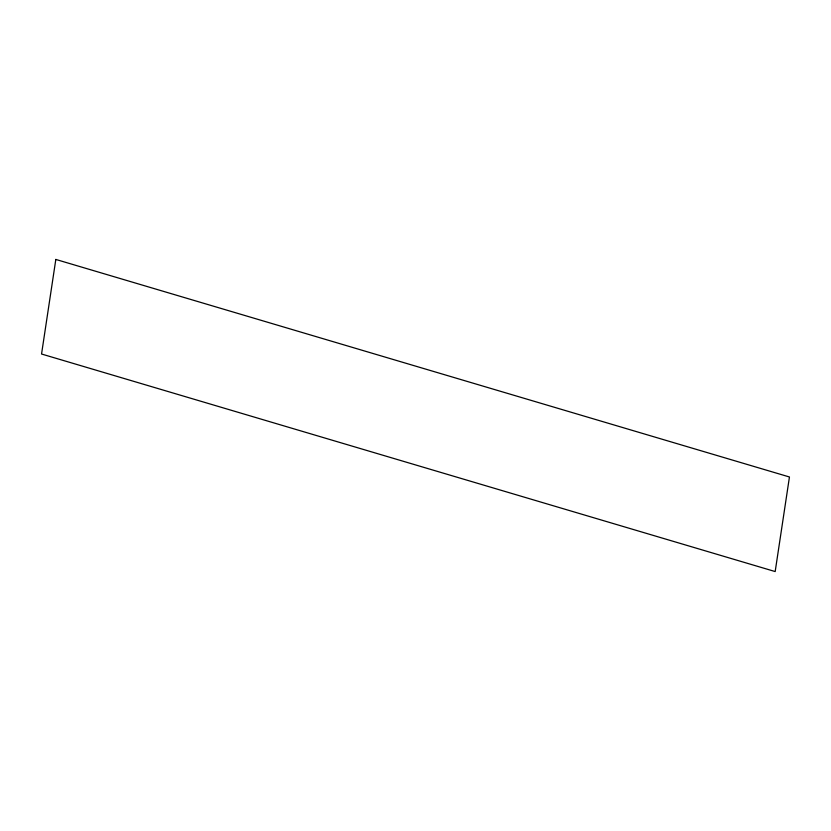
<?xml version="1.0" encoding="UTF-8"?>
<svg xmlns="http://www.w3.org/2000/svg" width="831" height="831" viewBox="0 0 831 831"><rect width="100%" height="100%" fill="white"/><g stroke="black" fill="none" stroke-linecap="round" stroke-linejoin="round"><path stroke-width="1.25" d="M55.822 259.438L41.55 354.016L775.178 571.562L789.45 476.984L55.822 259.438"/></g></svg>
